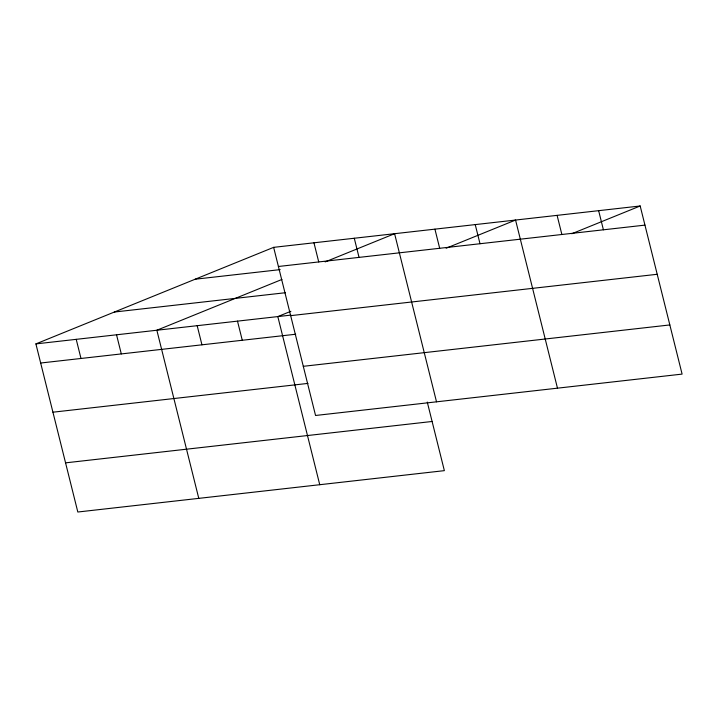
<?xml version="1.0" encoding="UTF-8"?>
<svg xmlns="http://www.w3.org/2000/svg" width="718" height="718" viewBox="0 0 718 718"><rect width="100%" height="100%" fill="white"/><g stroke="black" fill="none" stroke-linecap="round" stroke-linejoin="round"><path stroke-width="1.08" d="M427.273 402.08L444.361 470.649L77.822 512.015L35.9 343.895L273.639 247.351L640.178 205.985L682.1 374.105L315.552 415.48L273.639 247.351M281.95 279.446L156.856 330.235L198.778 498.364M325.191 261.882L394.595 233.7L436.517 401.829M290.898 311.28L277.821 316.584L319.743 484.713M446.156 248.231L515.56 220.049L557.473 388.178M571.788 233.754L640.178 205.985M278.404 266.486L644.952 225.12M195.179 279.212L280.182 269.618M114.35 312.034L285.441 292.72M35.9 343.895L290.943 315.103M290.664 315.651L657.212 274.285M40.666 363.021L295.708 334.238M303.292 366.315L669.84 324.94M52.926 412.195L307.968 383.403M65.562 462.85L432.11 421.475M598.641 210.67L603.407 229.805M557.096 215.364L561.871 234.49M475.235 224.599L480.01 243.734M434.92 229.15L439.685 248.284M354.279 238.25L359.045 257.385M313.954 242.801L318.729 261.935M237.496 321.134L242.271 340.269M197.181 325.685L201.946 344.819M116.54 334.785L121.306 353.92M76.216 339.336L80.99 358.47"/></g></svg>
